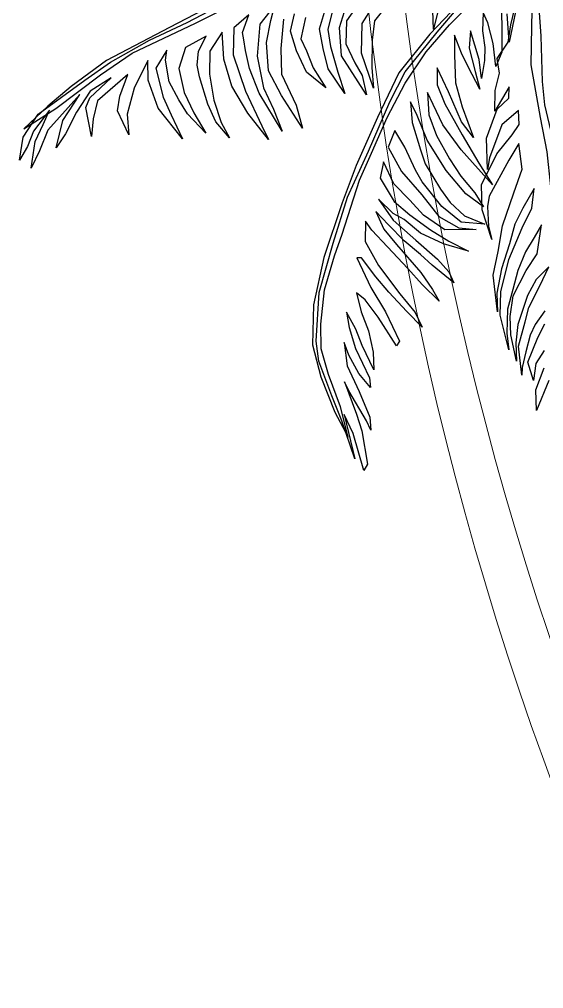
# Model space of a CAD drawing. Header units: millimetres. Extents: x 2508 to 2607, y 837 to 997.
# Drawn here: x 2511.338 to 2513.068, y 845.941 to 849.14 of the extents above; entities that cross this region are included whole.
import ezdxf

# ---------------------------------------------------------------- set-up
doc = ezdxf.new("R2010")
doc.units = ezdxf.units.MM
doc.layers.add('pergolas', color=24, linetype='Continuous')
doc.layers.add('PISO EST', color=250, linetype='Continuous', lineweight=0)

# ---------------------------------------------------------------- blocks, each defined once
blk = doc.blocks.new('A-19')
at = {"color": 1}
for points in [[(-0.046, -0.0129), (-0.1337, -0.023), (-0.2487, -0.0461), (-0.3646, -0.076), (-0.5106, -0.1245), (-0.6036, -0.1737), (-0.7053, -0.227), (-0.7619, -0.2688), (-0.7997, -0.3006), (-0.8383, -0.3371), (-0.7871, -0.3043), (-0.715, -0.2499), (-0.6637, -0.2149), (-0.5616, -0.1668), (-0.4939, -0.1327), (-0.383, -0.0987), (-0.3015, -0.0753), (-0.1777, -0.0459), (-0.0979, -0.0373), (-0.0172, -0.0283), (-0.046, -0.0129), (-0.046, -0.0129)], [(-0.1153, -0.1122), (-0.1835, -0.1842), (-0.2337, -0.2465), (-0.2684, -0.3188), (-0.3028, -0.3964), (-0.3251, -0.4563), (-0.3545, -0.5444), (-0.3711, -0.621), (-0.373, -0.6854), (-0.3594, -0.737), (-0.3367, -0.7941), (-0.3155, -0.8346), (-0.3278, -0.7856), (-0.3471, -0.7334), (-0.3592, -0.6918), (-0.3596, -0.6522), (-0.3535, -0.5966), (-0.3375, -0.5418), (-0.3249, -0.5068), (-0.2973, -0.4196), (-0.278, -0.3761), (-0.2523, -0.3188), (-0.2236, -0.2633), (-0.1894, -0.2128), (-0.1519, -0.1692), (-0.1126, -0.1292)], [(-0.0028, -0.2605), (0.0014, -0.2985), (0.0162, -0.3616), (0.0266, -0.4295), (0.0353, -0.5335), (0.0445, -0.6497), (0.0595, -0.7294), (0.0693, -0.7819), (0.0883, -0.8559), (0.0517, -0.7553), (0.0462, -0.7137), (0.0354, -0.672), (0.0274, -0.6052), (0.0241, -0.5503), (0.0171, -0.4915), (0.0113, -0.4302), (0.0054, -0.3741), (-0.0054, -0.3189), (-0.0203, -0.2339), (-0.0191, -0.172), (-0.018, -0.1205)], [(-0.0079, -0.1416), (-0.0049, -0.1874), (-0.0028, -0.2605), (-0.0028, -0.2605)]]:
    blk.add_lwpolyline(points, dxfattribs=at)
at = {"color": 8}
for points in [[(-0.1705, -0.1457), (-0.1777, -0.176), (-0.1793, -0.1316)], [(-0.2319, -0.1113), (-0.2731, -0.163), (-0.2768, -0.1938), (-0.2774, -0.2381), (-0.2747, -0.2713), (-0.2939, -0.2147), (-0.2928, -0.1669), (-0.2711, -0.133)], [(-0.2932, -0.1273), (-0.3183, -0.1628), (-0.3192, -0.1998), (-0.3047, -0.2306), (-0.2929, -0.2508), (-0.2858, -0.2819), (-0.3262, -0.2192), (-0.3295, -0.1734), (-0.3187, -0.1393)], [(-0.3401, -0.144), (-0.3482, -0.1769), (-0.3441, -0.204), (-0.332, -0.2456), (-0.321, -0.2802), (-0.3475, -0.24), (-0.3555, -0.2072), (-0.3617, -0.1757), (-0.3504, -0.1381)], [(-0.3843, -0.1574), (-0.3917, -0.192), (-0.3825, -0.2114), (-0.3719, -0.2386), (-0.3513, -0.2708), (-0.3825, -0.2457), (-0.3986, -0.2114), (-0.4083, -0.1795), (-0.4021, -0.1517)], [(-0.4197, -0.16), (-0.4242, -0.2074), (-0.423, -0.2487), (-0.3993, -0.2989), (-0.3893, -0.3361), (-0.4229, -0.2831), (-0.4438, -0.2435), (-0.4471, -0.1977), (-0.4401, -0.1622), (-0.4335, -0.1375), (-0.4577, -0.1683), (-0.4624, -0.22), (-0.4522, -0.2711), (-0.436, -0.3054), (-0.4216, -0.3406), (-0.4589, -0.2797), (-0.4746, -0.2397), (-0.4808, -0.2104), (-0.4835, -0.1934), (-0.4858, -0.1816), (-0.4756, -0.1531), (-0.5, -0.1743), (-0.501, -0.2178), (-0.481, -0.2761), (-0.4545, -0.3324), (-0.4441, -0.3544), (-0.4771, -0.3119), (-0.5031, -0.2682), (-0.516, -0.2248), (-0.5185, -0.1808), (-0.5383, -0.2117), (-0.5392, -0.2487), (-0.5323, -0.2906), (-0.5205, -0.327), (-0.5067, -0.3517), (-0.5287, -0.3255), (-0.542, -0.2973), (-0.5554, -0.2531), (-0.5588, -0.2343), (-0.5566, -0.2117), (-0.5443, -0.1876), (-0.5778, -0.2056), (-0.5886, -0.2397), (-0.5799, -0.2786), (-0.5645, -0.3112), (-0.5448, -0.3438), (-0.5746, -0.3127), (-0.5884, -0.2902), (-0.6043, -0.2611), (-0.61, -0.2262), (-0.6079, -0.2101), (-0.6255, -0.2389), (-0.614, -0.2861), (-0.6007, -0.3143), (-0.5824, -0.353), (-0.6218, -0.3038), (-0.6377, -0.2586), (-0.6387, -0.2268), (-0.6606, -0.2716), (-0.672, -0.3135), (-0.6693, -0.3466), (-0.6876, -0.3079), (-0.6836, -0.2845), (-0.671, -0.2496), (-0.7198, -0.292), (-0.7266, -0.3209), (-0.7294, -0.3492), (-0.7384, -0.3028), (-0.7319, -0.2869), (-0.6977, -0.2546), (-0.7317, -0.276), (-0.7533, -0.3099), (-0.7711, -0.3452), (-0.7864, -0.3674), (-0.7758, -0.3237), (-0.7483, -0.2817), (-0.7997, -0.3393), (-0.8131, -0.3725), (-0.8267, -0.4004), (-0.8201, -0.3575), (-0.8073, -0.33), (-0.7968, -0.3067), (-0.8228, -0.3405), (-0.8325, -0.3655), (-0.8456, -0.3878), (-0.8395, -0.3506), (-0.8152, -0.3133), (-0.74, -0.2584), (-0.6988, -0.2293), (-0.6358, -0.1942), (-0.5751, -0.1656), (-0.5165, -0.1348)], [(0.0084, -0.7428), (-0.0116, -0.7911), (-0.0128, -0.7582), (0.0007, -0.7228)], [(0.0004, -0.6948), (-0.0126, -0.7154), (-0.0165, -0.743), (-0.0259, -0.7132), (-0.0098, -0.6737), (0.0015, -0.6517)], [(0.0018, -0.6307), (-0.0138, -0.6524), (-0.0217, -0.6699), (-0.0291, -0.6968), (-0.035, -0.722), (-0.0354, -0.7346), (-0.0409, -0.6877), (-0.03, -0.6482), (-0.0243, -0.6251), (-0.0065, -0.5901), (0.0079, -0.5596), (-0.0125, -0.5799), (-0.0264, -0.6061), (-0.0418, -0.6527), (-0.0451, -0.6821), (-0.0441, -0.7119), (-0.0531, -0.6695), (-0.0541, -0.6397), (-0.0492, -0.6065), (-0.0285, -0.5653), (-0.0106, -0.5386), (-0.0035, -0.4921), (-0.0155, -0.5123), (-0.0296, -0.5355), (-0.0421, -0.5653), (-0.0499, -0.5964), (-0.0587, -0.6279), (-0.0594, -0.6667), (-0.0563, -0.6937), (-0.0705, -0.6377), (-0.0695, -0.5997), (-0.0561, -0.5477), (-0.035, -0.4969), (-0.0192, -0.4648), (-0.0157, -0.4332), (-0.0336, -0.4651), (-0.0467, -0.491), (-0.0554, -0.5225), (-0.0681, -0.5627), (-0.0758, -0.6022), (-0.0748, -0.632), (-0.0817, -0.5732), (-0.0736, -0.5347), (-0.0666, -0.4934), (-0.0483, -0.4405), (-0.0349, -0.4021), (-0.0405, -0.3605), (-0.0562, -0.3873), (-0.0881, -0.4454), (-0.091, -0.4622), (-0.089, -0.4947), (-0.084, -0.5157), (-0.0994, -0.4675), (-0.1003, -0.4272), (-0.0758, -0.3771), (-0.051, -0.3468), (-0.0397, -0.3299), (-0.041, -0.3075), (-0.0677, -0.3303), (-0.0878, -0.3838), (-0.0909, -0.4027), (-0.0926, -0.3523), (-0.0753, -0.3051), (-0.0561, -0.2873), (-0.0557, -0.2694), (-0.0792, -0.3086), (-0.0785, -0.275), (-0.0715, -0.2473), (-0.0753, -0.2238), (-0.0574, -0.1971), (-0.0534, -0.1695), (-0.0415, -0.1191)], [(-0.0456, -0.1482), (-0.0559, -0.1971), (-0.0592, -0.1513)], [(-0.0692, -0.1302), (-0.0674, -0.1681), (-0.0676, -0.2134), (-0.0772, -0.2362), (-0.0816, -0.1996), (-0.09, -0.1659), (-0.0979, -0.1492), (-0.099, -0.1787), (-0.0948, -0.2058), (-0.0957, -0.2266), (-0.1003, -0.2557), (-0.104, -0.2252), (-0.1181, -0.1791), (-0.1201, -0.2069), (-0.1109, -0.2446), (-0.1029, -0.273), (-0.1221, -0.2369), (-0.1325, -0.2149), (-0.144, -0.1859), (-0.1438, -0.2181), (-0.1422, -0.2626), (-0.1314, -0.3015), (-0.1134, -0.3511), (-0.1328, -0.3259), (-0.1535, -0.2775), (-0.1717, -0.2388), (-0.1719, -0.2658), (-0.1596, -0.2965), (-0.1316, -0.3468), (-0.1048, -0.3922), (-0.0829, -0.4271), (-0.133, -0.3711), (-0.1629, -0.3304), (-0.1783, -0.2978), (-0.1874, -0.2785), (-0.1856, -0.3142), (-0.1729, -0.348), (-0.152, -0.3855), (-0.1335, -0.4133), (-0.1111, -0.4404), (-0.0972, -0.4629), (-0.1255, -0.4418), (-0.1572, -0.4041), (-0.1879, -0.3551), (-0.2044, -0.3155), (-0.2147, -0.2935), (-0.212, -0.3267), (-0.1987, -0.3709), (-0.1914, -0.3933), (-0.1666, -0.4343), (-0.151, -0.456), (-0.128, -0.4774), (-0.0948, -0.4908), (-0.133, -0.4873), (-0.1642, -0.4622), (-0.1959, -0.4223), (-0.2068, -0.4038), (-0.2243, -0.3668), (-0.2402, -0.3399), (-0.2512, -0.3667), (-0.2295, -0.4059), (-0.1969, -0.4432), (-0.1694, -0.4786), (-0.1372, -0.4968), (-0.109, -0.4996), (-0.1594, -0.4997), (-0.1941, -0.4763), (-0.2162, -0.4523), (-0.2417, -0.4256), (-0.2583, -0.3904), (-0.2641, -0.4168), (-0.2411, -0.4543), (-0.2159, -0.4758), (-0.1829, -0.5001), (-0.1529, -0.5181), (-0.1215, -0.5345), (-0.1617, -0.5223), (-0.1987, -0.5053), (-0.2252, -0.4834), (-0.2428, -0.4734), (-0.2666, -0.4503), (-0.243, -0.4843), (-0.2064, -0.5165), (-0.1714, -0.5473), (-0.1532, -0.5677), (-0.1449, -0.5853), (-0.1799, -0.5567), (-0.1986, -0.5397), (-0.2251, -0.5178), (-0.2502, -0.492), (-0.271, -0.4706), (-0.2577, -0.4988), (-0.2374, -0.5236), (-0.198, -0.5685), (-0.1795, -0.5963), (-0.1686, -0.6148), (-0.1963, -0.5881), (-0.2192, -0.5623), (-0.2519, -0.5272), (-0.2774, -0.5005), (-0.2875, -0.4859), (-0.2882, -0.5185), (-0.2665, -0.5577), (-0.2323, -0.6029), (-0.2073, -0.6331), (-0.1961, -0.6568), (-0.2208, -0.6319), (-0.2496, -0.6003), (-0.2708, -0.5759), (-0.294, -0.5449), (-0.3014, -0.5452), (-0.279, -0.5927), (-0.2551, -0.632), (-0.2327, -0.6795), (-0.2377, -0.6872), (-0.2671, -0.6408), (-0.2878, -0.6129), (-0.3019, -0.6013), (-0.2947, -0.6324), (-0.2824, -0.6631), (-0.2749, -0.6972), (-0.2743, -0.7259), (-0.2929, -0.6864), (-0.3032, -0.66), (-0.3182, -0.6327), (-0.314, -0.6576), (-0.3035, -0.6913), (-0.2811, -0.7388), (-0.2793, -0.7541), (-0.2983, -0.7319), (-0.3146, -0.702), (-0.322, -0.6818), (-0.3172, -0.7193), (-0.2977, -0.7606), (-0.2804, -0.8019), (-0.2791, -0.8229), (-0.2861, -0.8079), (-0.3142, -0.7598), (-0.3212, -0.7449), (-0.302, -0.7971), (-0.2935, -0.8243), (-0.2843, -0.878), (-0.2902, -0.8883), (-0.3075, -0.8287), (-0.322, -0.7979), (-0.3045, -0.8693), (-0.3257, -0.8083), (-0.3418, -0.7675), (-0.3627, -0.7117), (-0.3672, -0.6794), (-0.3623, -0.6008), (-0.3396, -0.5213), (-0.3166, -0.447), (-0.2827, -0.3729), (-0.2482, -0.2932), (-0.2236, -0.245), (-0.1721, -0.181), (-0.1382, -0.1413)]]:
    blk.add_lwpolyline(points, dxfattribs=at)

msp = doc.modelspace()

# ---------------------------------------------------------------- linework, layer by layer
at = {"layer": 'PISO EST', "color": 251}
for centre, radius, start, end in [((2523.1899, 850.3686), 10.766, 180.00058, 263.7004), ((2523.2776, 850.5421), 10.7533, 180.92531, 263.22778)]:
    msp.add_arc(centre, radius, start, end, dxfattribs=at)

# ---------------------------------------------------------------- block references
at = {"layer": 'pergolas', "xscale": 2.046488804899269, "yscale": 2.046488804899269, "zscale": 2.046488804899269}
msp.add_blockref('A-19', (2513.0684, 849.4686), dxfattribs=at)

doc.saveas('drawing.dxf')
